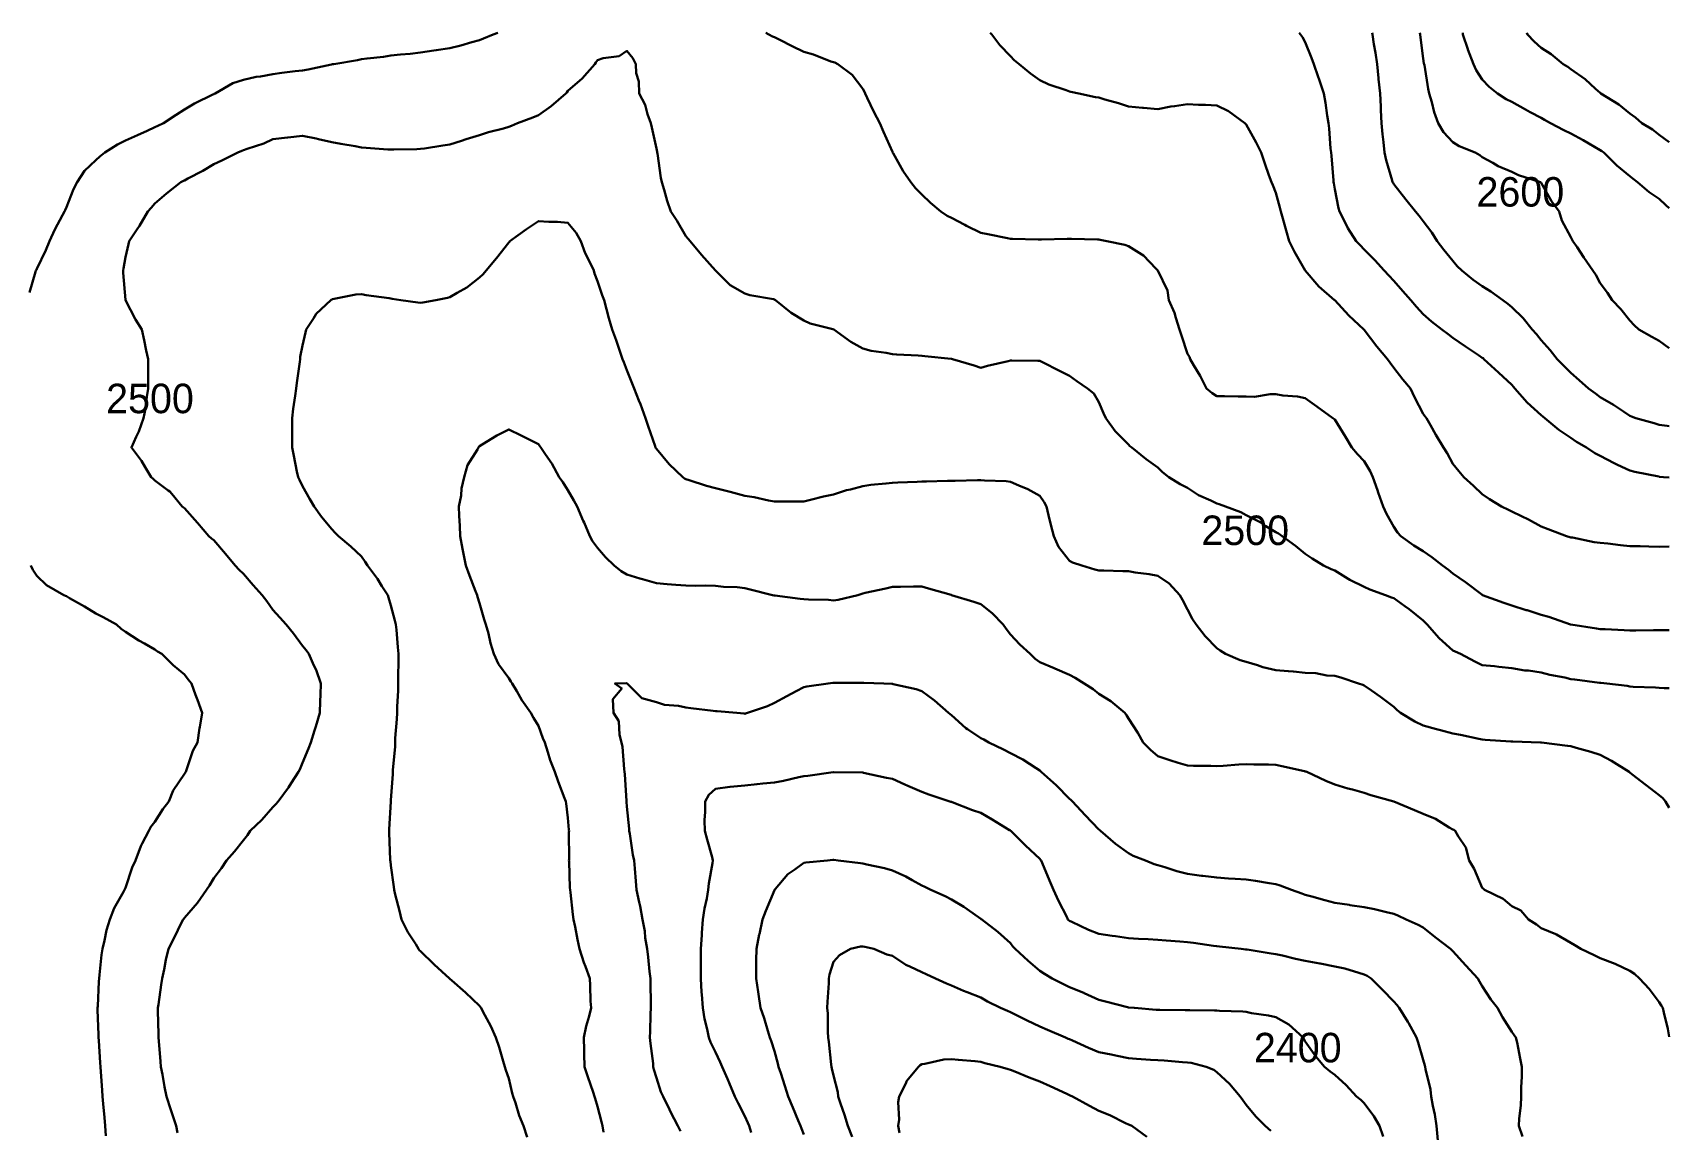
# Model space of a CAD drawing. Header units: inches. Extents: x 29277 to 43569, y 11651 to 22756.
# Drawn here: x 38021 to 43569, y 19039 to 22756 of the extents above; entities that cross this region are included whole.
import ezdxf

# ---------------------------------------------------------------- set-up
doc = ezdxf.new("R2010")
doc.units = ezdxf.units.IN
doc.header["$MEASUREMENT"] = 0
doc.layers.add('test_100m', color=124, linetype='Continuous', lineweight=30, true_color=0x00b06f)
doc.layers.add('test_20m', color=244, linetype='Continuous', lineweight=30, true_color=0xa80019)

msp = doc.modelspace()

# ---------------------------------------------------------------- linework, layer by layer
at = {"layer": 'test_100m'}
for points, elevation in [([(42723.9, 22756), (42724, 22749.9), (42725.1, 22739.7), (42735.2, 22668.3), (42737.5, 22652.1), (42738, 22649.9), (42738.7, 22646.4), (42751.3, 22565.9), (42755.3, 22549.9), (42764.1, 22521), (42771.6, 22486.2), (42785.9, 22449.9), (42804, 22418.7), (42835.2, 22384.6), (42856.9, 22371.5), (42911.4, 22349.9), (42926.3, 22340.9), (42935.2, 22334.1), (42970.5, 22314.6), (42988.7, 22303.3), (43035.2, 22284.6), (43058.3, 22273), (43132.6, 22249.9), (43133.8, 22248.4), (43135.2, 22247.6), (43169.9, 22184.6), (43196, 22149.9), (43204.5, 22119.2), (43235.2, 22063.5), (43239.3, 22054), (43242.5, 22049.9), (43256.7, 22028.5), (43279.3, 21993.9), (43309.5, 21949.9), (43320.4, 21935), (43335.2, 21907.5), (43359.1, 21873.7), (43374.9, 21849.9), (43404.6, 21819.2), (43435.2, 21780.5), (43450.2, 21764.8), (43466.2, 21749.9), (43510, 21724.6), (43535.2, 21711), (43569, 21686.9)], 2600), ([(38512.3, 19027), (38507.7, 19049.9), (38494, 19091.2), (38489.6, 19104.3), (38474.5, 19149.9), (38467.9, 19182.5), (38460.6, 19224.6), (38455.7, 19249.9), (38453.9, 19268.5), (38448.2, 19336.9), (38447, 19349.9), (38446.9, 19361.5), (38445.4, 19439.7), (38445.3, 19449.9), (38446.9, 19461.5), (38456.6, 19528.5), (38459.4, 19549.9), (38466.1, 19580.7), (38472.4, 19612.7), (38480.8, 19649.9), (38499.4, 19685.8), (38527, 19741.6), (38531.1, 19749.9), (38532.9, 19752.2), (38535.3, 19755.7), (38579.3, 19805.9), (38609.6, 19849.9), (38619.7, 19865.4), (38635.3, 19890.4), (38661.2, 19923.9), (38678, 19949.9), (38704.8, 19980.4), (38735.3, 20019.2), (38749.1, 20036), (38757.8, 20049.9), (38797.4, 20087.7), (38835.3, 20130.2), (38844.8, 20140.4), (38853, 20149.9), (38888.1, 20197.1), (38897.3, 20211.9), (38921.8, 20249.9), (38926.2, 20258.9), (38935.3, 20281), (38955.6, 20329.6), (38963.5, 20349.9), (38976.3, 20390.9), (38980.6, 20404.6), (38994.6, 20449.9), (38995.3, 20489.9), (38996.6, 20511.2), (38997.2, 20549.9), (38981.7, 20596.3), (38974.4, 20610.7), (38957.5, 20649.9), (38948, 20662.6), (38935.3, 20677.8), (38904.9, 20719.6), (38880.6, 20749.9), (38859.1, 20773.8), (38835.3, 20800), (38814.2, 20828.9), (38798.6, 20849.9), (38768.6, 20883.2), (38735.3, 20922), (38721.1, 20935.7), (38707.3, 20949.9), (38674.9, 20989.5), (38635.3, 21035.6), (38627.4, 21042), (38618.4, 21049.9), (38579.7, 21094.3), (38535.3, 21144.7), (38532.3, 21146.9), (38528.1, 21149.9), (38492.6, 21192.5), (38486.1, 21200.8), (38480.6, 21204.6), (38435.3, 21238.5), (38429.3, 21243.9), (38422.3, 21249.9), (38402, 21283.1), (38389.8, 21304.5), (38355.6, 21349.9), (38372, 21386.6), (38381, 21404.2), (38397, 21449.9), (38403.8, 21481.4), (38407.4, 21522), (38412.3, 21549.9), (38412.5, 21572.6), (38412, 21626.6), (38412.3, 21649.9), (38405.9, 21679.3), (38399, 21713.7), (38390.7, 21749.9), (38369.7, 21784.3), (38335.3, 21849.5), (38335.2, 21849.8), (38335.1, 21850), (38327.4, 21942), (38327.2, 21949.9), (38328.9, 21956.3), (38335.3, 21994.8), (38346.2, 22038.9), (38348.1, 22049.9), (38375, 22089.6), (38383.5, 22101.7), (38411.6, 22149.9), (38422.8, 22162.4), (38435.3, 22176.9), (38474.5, 22210.7), (38523.5, 22249.9), (38531.6, 22253.6), (38535.3, 22255.3), (38547.1, 22261.7), (38597.5, 22287.6), (38635.3, 22310.7), (38662.2, 22322.9), (38716.4, 22349.9), (38729.9, 22355.2), (38735.3, 22357.6), (38747.8, 22362.4), (38804.3, 22380.8), (38835.3, 22395.2), (38884.6, 22400.5), (38886.2, 22400.8), (38935.3, 22406.8), (38982.3, 22397), (38990.1, 22395), (39035.3, 22384.9), (39065.2, 22379.9), (39114.1, 22371), (39135.3, 22367.4), (39151.5, 22366.1), (39224.5, 22360.6), (39235.3, 22359.8), (39245.4, 22360), (39323.3, 22361.8), (39335.3, 22362), (39349.4, 22364), (39411.8, 22373.4), (39435.3, 22376.7), (39474.9, 22389.5), (39490.5, 22394.7), (39535.2, 22408.9), (39566.5, 22418.7), (39616.8, 22431.4), (39635.2, 22436.7), (39644.3, 22440.8), (39664.7, 22449.9), (39716.5, 22468.7), (39735.2, 22476), (39778.2, 22506.9), (39828.2, 22549.9), (39831.4, 22553.8), (39835.2, 22558.6), (39883.8, 22601.3), (39926.5, 22649.9), (39930.3, 22654.8), (39935.2, 22662.8), (39954.8, 22669.5), (40008.8, 22676.3), (40035.2, 22694.1), (40055.3, 22669.9), (40065.1, 22649.9), (40066.6, 22618.5), (40075.6, 22590.2), (40076.7, 22549.9), (40097.2, 22511.8), (40105.2, 22480), (40116.2, 22449.9), (40119.9, 22434.6), (40135.2, 22363.5), (40137.6, 22352.2), (40138.3, 22349.9), (40139.1, 22346.1), (40150, 22264.6), (40153.7, 22249.9), (40161.9, 22223.2), (40171.4, 22186), (40184.4, 22149.9), (40204.6, 22119.2), (40235.2, 22066.7), (40243.1, 22057.7), (40249.9, 22049.9), (40288.1, 22002.7), (40335.3, 21949.9), (40385.9, 21900.6), (40435.2, 21872.4), (40451.5, 21866.2), (40532.7, 21852.4), (40535.2, 21851.7), (40536.4, 21851), (40538.5, 21849.9), (40591.7, 21806.4), (40635.2, 21780.4), (40656.1, 21770.7), (40733.9, 21751.2), (40735.2, 21750.8), (40737, 21749.9), (40794.1, 21708.7), (40835.2, 21685), (40862.8, 21677.4), (40914.2, 21671), (40935.2, 21666.4), (40950.2, 21664.8), (41023, 21662.1), (41035.2, 21661), (41044.9, 21659.6), (41134.3, 21650.8), (41135.2, 21650.7), (41135.9, 21650.6), (41139.1, 21649.9), (41212.8, 21627.5), (41235.2, 21620.1), (41258, 21627.1), (41328.3, 21643), (41335.2, 21644.9), (41340.3, 21644.9), (41428.6, 21643.2), (41435.2, 21643.2), (41448.7, 21636.4), (41497.7, 21612.3), (41535.2, 21592.6), (41560.7, 21575.3), (41597.2, 21549.9), (41618.2, 21532.9), (41635.2, 21504.1), (41651.2, 21465.8), (41658.9, 21449.9), (41691, 21405.7), (41735.2, 21360), (41740.1, 21354.8), (41747.4, 21349.9), (41796, 21310.6), (41835.2, 21281.7), (41851.5, 21266.1), (41872.8, 21249.9), (41911, 21225.6), (41935.2, 21212.9), (41973.2, 21187.9), (42014.6, 21170.5), (42035.2, 21160.4), (42043.1, 21157.8), (42065, 21149.9), (42116, 21130.7), (42135.2, 21120.7), (42181.8, 21096.5), (42201.5, 21083.6), (42235.2, 21062.7), (42243.8, 21058.4), (42256.4, 21049.9), (42301.4, 21016.1), (42335.2, 20990), (42358.6, 20973.3), (42397.1, 20949.9), (42422.6, 20937.2), (42435.2, 20932.7), (42480.6, 20904.5), (42486.1, 20900.8), (42535.2, 20878), (42554.4, 20869.1), (42607.2, 20849.9), (42627.2, 20841.9), (42635.2, 20838.9), (42672.8, 20812.3), (42687.6, 20802.2), (42735.2, 20763), (42741.7, 20756.4), (42748.1, 20749.9), (42789.1, 20703.8), (42835.2, 20662.3), (42843.2, 20657.8), (42860.8, 20649.9), (42909.5, 20624.1), (42935.2, 20612.3), (42976.8, 20608.3), (42991.4, 20606.1), (43035.2, 20602.3), (43079.8, 20594.4), (43091.8, 20593.4), (43135.2, 20586.7), (43164.2, 20578.8), (43215.4, 20569.7), (43235.2, 20565.1), (43248.4, 20563.1), (43332.7, 20552.4), (43335.2, 20552.1), (43337.2, 20551.9), (43356.9, 20549.9), (43426.8, 20541.5), (43435.2, 20539.9), (43446.3, 20538.9), (43521.8, 20536.4), (43535.2, 20535), (43551.4, 20533.8), (43569, 20533.7)], 2500), ([(40635.2, 19021), (40627, 19041.7), (40624.2, 19049.9), (40616.3, 19068.8), (40598.2, 19112.9), (40582.5, 19149.9), (40571.1, 19185.7), (40556.7, 19228.5), (40549.6, 19249.9), (40547, 19261.7), (40535.2, 19303), (40524.3, 19339), (40520.1, 19349.9), (40513.1, 19372.1), (40500.4, 19415.1), (40488.6, 19449.9), (40481.5, 19496.2), (40480.1, 19505), (40473.2, 19549.9), (40473.7, 19588.3), (40473.9, 19611.3), (40474.4, 19649.9), (40484.2, 19698.8), (40484.5, 19700.6), (40494.6, 19749.9), (40506.4, 19778.8), (40535.2, 19849.3), (40535.6, 19849.9), (40538.1, 19852.7), (40581.2, 19903.9), (40604.7, 19919.4), (40635.2, 19941.5), (40642.4, 19942.7), (40715.8, 19949.9), (40733.4, 19951.8), (40735.2, 19951.9), (40737.1, 19951.7), (40751.5, 19949.9), (40826.7, 19941.3), (40835.2, 19940), (40848.6, 19936.5), (40908.8, 19923.5), (40935.2, 19915.6), (40980.8, 19895.5), (41001.9, 19883.3), (41035.2, 19865.4), (41045.5, 19860.1), (41065.5, 19849.9), (41114.3, 19829), (41135.2, 19818.2), (41177.8, 19792.4), (41227.2, 19757.9), (41235.2, 19752.5), (41236.6, 19751.2), (41238, 19749.9), (41292.9, 19707.6), (41335.2, 19669.6), (41344, 19658.6), (41351.2, 19649.9), (41395.1, 19609.7), (41435.2, 19576.1), (41450.9, 19565.5), (41477.2, 19549.9), (41515.8, 19530.5), (41535.2, 19521), (41584.4, 19500.7), (41585.6, 19500.2), (41635.2, 19477.7), (41657.7, 19472.3), (41732.4, 19452.7), (41735.2, 19452), (41737.1, 19451.8), (41755.9, 19449.9), (41829.2, 19443.8), (41835.2, 19443.4), (41841.9, 19443.3), (41927.7, 19442.4), (41935.2, 19442.2), (41943.2, 19442), (42026.9, 19441.6), (42035.2, 19441.3), (42044.7, 19440.4), (42123, 19437.7), (42135.2, 19436.4), (42152.5, 19432.7), (42210.2, 19424.9), (42235.2, 19418.2), (42279.3, 19394), (42327.9, 19349.9), (42330.7, 19345.4), (42335.2, 19336.3), (42371.3, 19285.9), (42400, 19249.9), (42419.9, 19234.5), (42435.2, 19223.4), (42473.1, 19187.7), (42508.9, 19149.9), (42523.4, 19138.1), (42535.2, 19127.7), (42568, 19082.7), (42587.2, 19049.9), (42599.2, 19013.8)], 2400)]:
    msp.add_lwpolyline(points, dxfattribs=dict(at, elevation=elevation))
at = {"layer": 'test_20m'}
for points, elevation in [([(38009.5, 21875.7), (38030.4, 21945), (38032, 21949.9), (38033.3, 21951.8), (38035.3, 21955.4), (38065.9, 22019.2), (38077.7, 22049.9), (38096.4, 22088.8), (38122.4, 22137), (38129.1, 22149.9), (38130.7, 22154.5), (38135.3, 22165.1), (38159.6, 22225.6), (38171.5, 22249.9), (38197, 22288.2), (38235.3, 22324), (38248.7, 22336.4), (38265.9, 22349.9), (38307.9, 22377.2), (38335.3, 22390.4), (38376, 22409.1), (38409.2, 22423.8), (38435.3, 22435.5), (38445.1, 22440.1), (38464, 22449.9), (38507.4, 22477.7), (38535.3, 22495.8), (38569.6, 22515.6), (38631.5, 22546.1), (38635.3, 22548.1), (38636.5, 22548.6), (38639.3, 22549.9), (38699.8, 22585.3), (38735.3, 22596.2), (38778.4, 22606.7), (38793.2, 22607.8), (38835.3, 22615.6), (38865.5, 22619.6), (38910.5, 22625.2), (38935.3, 22628.4), (38954.4, 22630.8), (39034, 22648.6), (39035.3, 22648.8), (39036.3, 22648.9), (39042, 22649.9), (39121.8, 22663.4), (39135.3, 22666.5), (39154.6, 22669.2), (39210.5, 22674.6), (39235.3, 22678.5), (39267.8, 22682.4), (39300.5, 22684.7), (39335.3, 22689.4), (39381.2, 22695.8), (39388.7, 22696.5), (39435.3, 22703.8), (39472.6, 22712.5), (39509.1, 22723.7), (39535.2, 22730.6), (39549.2, 22735.9), (39581.6, 22749.9), (39597.6, 22756)], 2520), ([(40505.9, 22756), (40516.4, 22749.9), (40528.6, 22743.2), (40535.2, 22740.6), (40553.7, 22731.4), (40595.4, 22710), (40635.2, 22691.2), (40667.4, 22682), (40726.2, 22659), (40735.2, 22655.9), (40740.1, 22654.7), (40750.3, 22649.9), (40799.1, 22613.7), (40835.2, 22565.6), (40840.9, 22555.5), (40842.8, 22549.9), (40850.2, 22534.9), (40872.9, 22487.5), (40892.4, 22449.9), (40905.3, 22419.9), (40935.2, 22352), (40935.9, 22350.5), (40936.1, 22349.9), (40937.5, 22347.7), (40972.2, 22286.8), (40997.3, 22249.9), (41014.2, 22228.9), (41035.2, 22207.6), (41064.7, 22179.3), (41099.9, 22149.9), (41121.1, 22135.8), (41135.2, 22128.7), (41180.8, 22104.3), (41186.5, 22101.2), (41235.2, 22077.2), (41258.5, 22073.1), (41325.5, 22059.6), (41335.2, 22057.8), (41343, 22057.7), (41429.7, 22055.4), (41435.2, 22055.3), (41440.7, 22055.4), (41527.7, 22057.4), (41535.2, 22057.6), (41542.8, 22057.4), (41630.4, 22054.7), (41635.2, 22054.6), (41639.5, 22054.2), (41662.8, 22049.9), (41722.9, 22037.5), (41735.2, 22032.9), (41781, 22004.1), (41786.5, 22001.2), (41828.1, 21957.1), (41834.9, 21949.9), (41835.1, 21949.7), (41835.2, 21949.5), (41867.5, 21882.2), (41872.9, 21849.9), (41892.2, 21806.9), (41896.1, 21789), (41908.8, 21749.9), (41915.1, 21729.7), (41935.2, 21667.1), (41942.4, 21657.1), (41944.6, 21649.9), (41957.3, 21627.8), (41978.3, 21593), (42000.1, 21549.9), (42019.4, 21534), (42035.2, 21524.1), (42060.9, 21524.2), (42107.8, 21522.4), (42135.2, 21522.6), (42163.2, 21522), (42216.4, 21531.1), (42235.2, 21530.4), (42258.6, 21526.5), (42308.4, 21523), (42335.2, 21517.3), (42374.6, 21489.3), (42428.3, 21449.9), (42432.2, 21446.8), (42435.2, 21444.6), (42471.8, 21386.5), (42492.6, 21349.9), (42512.2, 21326.8), (42535.2, 21303.1), (42554.5, 21269.2), (42564.6, 21249.9), (42579.6, 21205.5), (42582.4, 21197), (42599, 21149.9), (42609.9, 21124.5), (42635.2, 21080.6), (42647.3, 21062), (42658.5, 21049.9), (42703.3, 21018), (42735.2, 20998.2), (42764, 20978.6), (42800.1, 20949.9), (42820.3, 20935), (42835.2, 20922.6), (42878.5, 20893.2), (42933.7, 20851.4), (42935.2, 20850.3), (42936.1, 20849.9), (43008.1, 20822.8), (43035.2, 20814.3), (43084.3, 20799), (43087, 20798.1), (43135.2, 20782.9), (43161, 20775.6), (43233.9, 20749.9), (43235.2, 20749.5), (43235.7, 20749.4), (43322, 20736.6), (43335.2, 20734.5), (43351.5, 20733.6), (43416.1, 20730.8), (43435.2, 20729.7), (43455.3, 20729.8), (43515.6, 20730.2), (43535.2, 20730.3), (43554.3, 20730.8), (43569, 20731.2)], 2520), ([(41267.3, 22756), (41272, 22749.9), (41299.6, 22714.2), (41335.2, 22676), (41348.7, 22663.4), (41365.2, 22649.9), (41403.1, 22617.7), (41435.2, 22595.1), (41466.1, 22580.8), (41524.3, 22560.8), (41535.2, 22556.5), (41540.7, 22555.3), (41567.2, 22549.9), (41623.4, 22538), (41635.2, 22536.1), (41655.1, 22530), (41702.1, 22516.7), (41735.2, 22505.8), (41783.6, 22501.6), (41786.5, 22501.1), (41835.2, 22497.4), (41879.3, 22505.8), (41892.1, 22506.8), (41935.2, 22513.6), (41973.1, 22512), (41996.6, 22511.2), (42035.2, 22509.6), (42075.1, 22489.8), (42130.3, 22449.9), (42132.8, 22447.4), (42135.2, 22444.9), (42168.8, 22383.5), (42185.4, 22349.9), (42198.4, 22313.1), (42212, 22273.2), (42220, 22249.9), (42224.7, 22239.4), (42235.2, 22212.7), (42249, 22163.6), (42252, 22149.9), (42258.8, 22126.3), (42270.4, 22085), (42280.7, 22049.9), (42298.2, 22012.9), (42334.7, 21950.5), (42335.1, 21949.7), (42335.2, 21949.5), (42381.1, 21895.8), (42434.3, 21849.9), (42434.8, 21849.4), (42435.2, 21849.1), (42483.1, 21797.7), (42533.7, 21749.9), (42534.4, 21749.1), (42535.2, 21748.3), (42578, 21692.7), (42614.3, 21649.9), (42622.8, 21637.5), (42635.2, 21619.5), (42666.1, 21580.7), (42691.9, 21549.9), (42705.4, 21520.1), (42735.2, 21463.5), (42740.9, 21455.6), (42745.8, 21449.9), (42759.7, 21425.4), (42778, 21392.7), (42803.5, 21349.9), (42815.5, 21330.2), (42835.2, 21294.3), (42855.1, 21269.8), (42872.8, 21249.9), (42905.5, 21220.2), (42935.2, 21191.2), (42959.7, 21174.4), (43000.2, 21149.9), (43024.3, 21139), (43035.2, 21133.4), (43067.7, 21117.4), (43091.5, 21106.1), (43135.2, 21082.6), (43157.9, 21072.6), (43220.2, 21049.9), (43231.7, 21046.4), (43235.2, 21045.3), (43240.7, 21044.4), (43314.9, 21029.5), (43335.2, 21026.6), (43360.8, 21024.3), (43403.7, 21018.3), (43435.2, 21015.9), (43469.8, 21015.3), (43499.3, 21014), (43535.2, 21013.4), (43569, 21014.2)], 2540), ([(42314.1, 22756), (42318.6, 22749.9), (42326.1, 22740.8), (42335.2, 22723.9), (42356, 22670.6), (42364, 22649.9), (42379, 22606.1), (42382.3, 22596.9), (42397.7, 22549.9), (42403.7, 22518.3), (42409.3, 22475.8), (42413.7, 22449.9), (42416.4, 22431), (42421, 22364.1), (42422.7, 22349.9), (42423.9, 22338.5), (42430.5, 22254.6), (42431, 22249.9), (42431.6, 22246.2), (42435.2, 22225.5), (42447.2, 22161.8), (42450.5, 22149.9), (42467.9, 22117.3), (42479.2, 22093.8), (42508, 22049.9), (42521.1, 22035.7), (42535.2, 22020.9), (42570.4, 21985), (42602.8, 21949.9), (42618.8, 21933.5), (42635.2, 21915.2), (42665.7, 21880.4), (42692.8, 21849.9), (42712.4, 21827.1), (42735.2, 21801.8), (42762.6, 21777.3), (42797.5, 21749.9), (42819, 21733.7), (42835.2, 21721.7), (42877.7, 21692.4), (42922.1, 21663), (42935.2, 21654.3), (42937.6, 21652.3), (42940.5, 21649.9), (42989.8, 21604.4), (43035.2, 21562.2), (43040.7, 21555.4), (43045.5, 21549.9), (43087.8, 21502.5), (43135.2, 21459.7), (43140.5, 21455.1), (43147.1, 21449.9), (43194.9, 21409.5), (43235.2, 21382.3), (43254.6, 21369.2), (43288.2, 21349.9), (43316.5, 21331.1), (43335.2, 21322), (43382, 21296.7), (43393.6, 21291.5), (43435.2, 21271.6), (43452.8, 21267.4), (43533.8, 21251.3), (43535.2, 21251), (43536.2, 21250.9), (43548.9, 21249.9), (43569, 21248.1)], 2560), ([(42562.1, 22756), (42562.5, 22749.9), (42567.5, 22717.7), (42573, 22687.6), (42578.3, 22649.9), (42583.3, 22601.8), (42583.7, 22598.3), (42588.5, 22549.9), (42590.9, 22505.5), (42591.6, 22493.5), (42594, 22449.9), (42597, 22411.7), (42600.3, 22384.8), (42603.3, 22349.9), (42608.8, 22323.5), (42629.9, 22255.2), (42631.2, 22249.9), (42632.5, 22247.2), (42635.2, 22242.9), (42676.4, 22191), (42708.7, 22149.9), (42721, 22135.6), (42735.2, 22117.7), (42764.4, 22079.1), (42781.7, 22049.9), (42804.9, 22019.5), (42835.2, 21982.3), (42850.4, 21965), (42865.5, 21949.9), (42904.1, 21918.7), (42935.2, 21896.5), (42963.8, 21878.5), (43004.3, 21849.9), (43021.9, 21836.5), (43035.2, 21825.6), (43073.5, 21788.2), (43104.6, 21749.9), (43119.1, 21733.7), (43135.2, 21713.3), (43165.1, 21679.7), (43189.3, 21649.9), (43211.9, 21626.6), (43235.2, 21603.2), (43264, 21578.7), (43295.7, 21549.9), (43318.4, 21533), (43335.2, 21520.7), (43379.6, 21494.3), (43413.5, 21471.6), (43435.2, 21457.4), (43440.8, 21455.4), (43456, 21449.9), (43517.5, 21432.1), (43535.2, 21427.2), (43562.1, 21423), (43569, 21421.8)], 2580), ([(42723.9, 22756), (42724, 22749.9), (42725.1, 22739.7), (42735.2, 22668.3), (42737.5, 22652.1), (42738, 22649.9), (42738.7, 22646.4), (42751.3, 22565.9), (42755.3, 22549.9), (42764.1, 22521), (42771.6, 22486.2), (42785.9, 22449.9), (42804, 22418.7), (42835.2, 22384.6), (42856.9, 22371.5), (42911.4, 22349.9), (42926.3, 22340.9), (42935.2, 22334.1), (42970.5, 22314.6), (42988.7, 22303.3), (43035.2, 22284.6), (43058.3, 22273), (43132.6, 22249.9), (43133.8, 22248.4), (43135.2, 22247.6), (43169.9, 22184.6), (43196, 22149.9), (43204.5, 22119.2), (43235.2, 22063.5), (43239.3, 22054), (43242.5, 22049.9), (43256.7, 22028.5), (43279.3, 21993.9), (43309.5, 21949.9), (43320.4, 21935), (43335.2, 21907.5), (43359.1, 21873.7), (43374.9, 21849.9), (43404.6, 21819.2), (43435.2, 21780.5), (43450.2, 21764.8), (43466.2, 21749.9), (43510, 21724.6), (43535.2, 21711), (43569, 21686.9)], 2600), ([(42868.7, 22756), (42868.9, 22749.9), (42885.7, 22700.4), (42886.4, 22698.7), (42905.3, 22649.9), (42914.8, 22629.4), (42935.2, 22597.8), (42958.1, 22572.7), (42986.9, 22549.9), (43016.3, 22531), (43035.2, 22521.5), (43081.4, 22496), (43097.9, 22487.2), (43135.2, 22467.1), (43146.2, 22460.9), (43165.8, 22449.9), (43211.4, 22426.1), (43235.2, 22414.7), (43276.7, 22391.3), (43315.7, 22369.4), (43335.2, 22358.4), (43340.2, 22354.9), (43346.8, 22349.9), (43391.6, 22306.2), (43435.2, 22269.6), (43446.2, 22260.9), (43461, 22249.9), (43501.2, 22215.9), (43535.2, 22192.8), (43557.2, 22171.8), (43569, 22161.2)], 2620), ([(43086.2, 22756), (43088, 22749.9), (43111.3, 22725.9), (43135.2, 22704.4), (43168.4, 22683.1), (43209.1, 22649.9), (43225.3, 22639.9), (43235.2, 22633), (43283.4, 22598.1), (43319.2, 22565.9), (43335.2, 22551.7), (43336.3, 22550.9), (43337.4, 22549.9), (43398.5, 22513.2), (43435.2, 22482.4), (43454.4, 22469.1), (43476.4, 22449.9), (43512.7, 22427.4), (43535.2, 22410.3), (43569, 22385)], 2640), ([(38512.3, 19027), (38507.7, 19049.9), (38494, 19091.2), (38489.6, 19104.3), (38474.5, 19149.9), (38467.9, 19182.5), (38460.6, 19224.6), (38455.7, 19249.9), (38453.9, 19268.5), (38448.2, 19336.9), (38447, 19349.9), (38446.9, 19361.5), (38445.4, 19439.7), (38445.3, 19449.9), (38446.9, 19461.5), (38456.6, 19528.5), (38459.4, 19549.9), (38466.1, 19580.7), (38472.4, 19612.7), (38480.8, 19649.9), (38499.4, 19685.8), (38527, 19741.6), (38531.1, 19749.9), (38532.9, 19752.2), (38535.3, 19755.7), (38579.3, 19805.9), (38609.6, 19849.9), (38619.7, 19865.4), (38635.3, 19890.4), (38661.2, 19923.9), (38678, 19949.9), (38704.8, 19980.4), (38735.3, 20019.2), (38749.1, 20036), (38757.8, 20049.9), (38797.4, 20087.7), (38835.3, 20130.2), (38844.8, 20140.4), (38853, 20149.9), (38888.1, 20197.1), (38897.3, 20211.9), (38921.8, 20249.9), (38926.2, 20258.9), (38935.3, 20281), (38955.6, 20329.6), (38963.5, 20349.9), (38976.3, 20390.9), (38980.6, 20404.6), (38994.6, 20449.9), (38995.3, 20489.9), (38996.6, 20511.2), (38997.2, 20549.9), (38981.7, 20596.3), (38974.4, 20610.7), (38957.5, 20649.9), (38948, 20662.6), (38935.3, 20677.8), (38904.9, 20719.6), (38880.6, 20749.9), (38859.1, 20773.8), (38835.3, 20800), (38814.2, 20828.9), (38798.6, 20849.9), (38768.6, 20883.2), (38735.3, 20922), (38721.1, 20935.7), (38707.3, 20949.9), (38674.9, 20989.5), (38635.3, 21035.6), (38627.4, 21042), (38618.4, 21049.9), (38579.7, 21094.3), (38535.3, 21144.7), (38532.3, 21146.9), (38528.1, 21149.9), (38492.6, 21192.5), (38486.1, 21200.8), (38480.6, 21204.6), (38435.3, 21238.5), (38429.3, 21243.9), (38422.3, 21249.9), (38402, 21283.1), (38389.8, 21304.5), (38355.6, 21349.9), (38372, 21386.6), (38381, 21404.2), (38397, 21449.9), (38403.8, 21481.4), (38407.4, 21522), (38412.3, 21549.9), (38412.5, 21572.6), (38412, 21626.6), (38412.3, 21649.9), (38405.9, 21679.3), (38399, 21713.7), (38390.7, 21749.9), (38369.7, 21784.3), (38335.3, 21849.5), (38335.2, 21849.8), (38335.1, 21850), (38327.4, 21942), (38327.2, 21949.9), (38328.9, 21956.3), (38335.3, 21994.8), (38346.2, 22038.9), (38348.1, 22049.9), (38375, 22089.6), (38383.5, 22101.7), (38411.6, 22149.9), (38422.8, 22162.4), (38435.3, 22176.9), (38474.5, 22210.7), (38523.5, 22249.9), (38531.6, 22253.6), (38535.3, 22255.3), (38547.1, 22261.7), (38597.5, 22287.6), (38635.3, 22310.7), (38662.2, 22322.9), (38716.4, 22349.9), (38729.9, 22355.2), (38735.3, 22357.6), (38747.8, 22362.4), (38804.3, 22380.8), (38835.3, 22395.2), (38884.6, 22400.5), (38886.2, 22400.8), (38935.3, 22406.8), (38982.3, 22397), (38990.1, 22395), (39035.3, 22384.9), (39065.2, 22379.9), (39114.1, 22371), (39135.3, 22367.4), (39151.5, 22366.1), (39224.5, 22360.6), (39235.3, 22359.8), (39245.4, 22360), (39323.3, 22361.8), (39335.3, 22362), (39349.4, 22364), (39411.8, 22373.4), (39435.3, 22376.7), (39474.9, 22389.5), (39490.5, 22394.7), (39535.2, 22408.9), (39566.5, 22418.7), (39616.8, 22431.4), (39635.2, 22436.7), (39644.3, 22440.8), (39664.7, 22449.9), (39716.5, 22468.7), (39735.2, 22476), (39778.2, 22506.9), (39828.2, 22549.9), (39831.4, 22553.8), (39835.2, 22558.6), (39883.8, 22601.3), (39926.5, 22649.9), (39930.3, 22654.8), (39935.2, 22662.8), (39954.8, 22669.5), (40008.8, 22676.3), (40035.2, 22694.1), (40055.3, 22669.9), (40065.1, 22649.9), (40066.6, 22618.5), (40075.6, 22590.2), (40076.7, 22549.9), (40097.2, 22511.8), (40105.2, 22480), (40116.2, 22449.9), (40119.9, 22434.6), (40135.2, 22363.5), (40137.6, 22352.2), (40138.3, 22349.9), (40139.1, 22346.1), (40150, 22264.6), (40153.7, 22249.9), (40161.9, 22223.2), (40171.4, 22186), (40184.4, 22149.9), (40204.6, 22119.2), (40235.2, 22066.7), (40243.1, 22057.7), (40249.9, 22049.9), (40288.1, 22002.7), (40335.3, 21949.9), (40385.9, 21900.6), (40435.2, 21872.4), (40451.5, 21866.2), (40532.7, 21852.4), (40535.2, 21851.7), (40536.4, 21851), (40538.5, 21849.9), (40591.7, 21806.4), (40635.2, 21780.4), (40656.1, 21770.7), (40733.9, 21751.2), (40735.2, 21750.8), (40737, 21749.9), (40794.1, 21708.7), (40835.2, 21685), (40862.8, 21677.4), (40914.2, 21671), (40935.2, 21666.4), (40950.2, 21664.8), (41023, 21662.1), (41035.2, 21661), (41044.9, 21659.6), (41134.3, 21650.8), (41135.2, 21650.7), (41135.9, 21650.6), (41139.1, 21649.9), (41212.8, 21627.5), (41235.2, 21620.1), (41258, 21627.1), (41328.3, 21643), (41335.2, 21644.9), (41340.3, 21644.9), (41428.6, 21643.2), (41435.2, 21643.2), (41448.7, 21636.4), (41497.7, 21612.3), (41535.2, 21592.6), (41560.7, 21575.3), (41597.2, 21549.9), (41618.2, 21532.9), (41635.2, 21504.1), (41651.2, 21465.8), (41658.9, 21449.9), (41691, 21405.7), (41735.2, 21360), (41740.1, 21354.8), (41747.4, 21349.9), (41796, 21310.6), (41835.2, 21281.7), (41851.5, 21266.1), (41872.8, 21249.9), (41911, 21225.6), (41935.2, 21212.9), (41973.2, 21187.9), (42014.6, 21170.5), (42035.2, 21160.4), (42043.1, 21157.8), (42065, 21149.9), (42116, 21130.7), (42135.2, 21120.7), (42181.8, 21096.5), (42201.5, 21083.6), (42235.2, 21062.7), (42243.8, 21058.4), (42256.4, 21049.9), (42301.4, 21016.1), (42335.2, 20990), (42358.6, 20973.3), (42397.1, 20949.9), (42422.6, 20937.2), (42435.2, 20932.7), (42480.6, 20904.5), (42486.1, 20900.8), (42535.2, 20878), (42554.4, 20869.1), (42607.2, 20849.9), (42627.2, 20841.9), (42635.2, 20838.9), (42672.8, 20812.3), (42687.6, 20802.2), (42735.2, 20763), (42741.7, 20756.4), (42748.1, 20749.9), (42789.1, 20703.8), (42835.2, 20662.3), (42843.2, 20657.8), (42860.8, 20649.9), (42909.5, 20624.1), (42935.2, 20612.3), (42976.8, 20608.3), (42991.4, 20606.1), (43035.2, 20602.3), (43079.8, 20594.4), (43091.8, 20593.4), (43135.2, 20586.7), (43164.2, 20578.8), (43215.4, 20569.7), (43235.2, 20565.1), (43248.4, 20563.1), (43332.7, 20552.4), (43335.2, 20552.1), (43337.2, 20551.9), (43356.9, 20549.9), (43426.8, 20541.5), (43435.2, 20539.9), (43446.3, 20538.9), (43521.8, 20536.4), (43535.2, 20535), (43551.4, 20533.8), (43569, 20533.7)], 2500), ([(39696.9, 19011.6), (39685.1, 19049.9), (39670.5, 19085.1), (39657.2, 19128), (39649.3, 19149.9), (39646.4, 19161.1), (39635.2, 19210.6), (39624.8, 19239.5), (39621.4, 19249.9), (39615.3, 19269.9), (39602.2, 19316.8), (39591.3, 19349.9), (39574.1, 19388.7), (39547, 19438.2), (39540.9, 19449.9), (39538.6, 19453.2), (39535.2, 19457.4), (39488.2, 19502.8), (39441.7, 19543.4), (39435.3, 19549.1), (39434.8, 19549.5), (39434.4, 19549.9), (39382.2, 19596.8), (39335.3, 19642.3), (39331.6, 19646.3), (39329, 19649.9), (39319.2, 19665.9), (39292.6, 19707.3), (39270.8, 19749.9), (39264.1, 19778.7), (39250.1, 19835), (39246.5, 19849.9), (39245.5, 19860.1), (39235.3, 19933.3), (39233.4, 19948.1), (39233.2, 19949.9), (39233.1, 19952), (39229.1, 20043.7), (39228.8, 20049.9), (39229.8, 20055.4), (39234.9, 20149.5), (39234.9, 20149.9), (39235, 20150.2), (39235.3, 20154.3), (39242.3, 20242.8), (39241.8, 20249.9), (39241.9, 20256.6), (39249.2, 20336), (39249.4, 20349.9), (39249.9, 20364.6), (39255.7, 20429.5), (39256.4, 20449.9), (39256.8, 20471.4), (39259.7, 20525.4), (39260.2, 20549.9), (39260.2, 20574.9), (39260.5, 20624.6), (39260.6, 20649.9), (39258.9, 20673.6), (39253.7, 20731.4), (39252.4, 20749.9), (39249.1, 20763.7), (39235.3, 20814.2), (39227.2, 20841.9), (39224.4, 20849.9), (39204.7, 20880.4), (39189.8, 20904.5), (39155.5, 20949.9), (39148.2, 20962.8), (39135.3, 20979.9), (39099.2, 21013.8), (39057.6, 21049.9), (39046.6, 21061.2), (39035.3, 21072.6), (39000.2, 21114.8), (38974.9, 21149.9), (38960, 21174.6), (38935.3, 21219.2), (38925.4, 21240.1), (38920.5, 21249.9), (38916.6, 21268.5), (38906.6, 21321.2), (38900.3, 21349.9), (38900, 21385.2), (38900.3, 21414.9), (38900, 21449.9), (38903.6, 21481.5), (38910.9, 21525.5), (38914, 21549.9), (38916.1, 21569.1), (38926.1, 21640.7), (38927.1, 21649.9), (38928.1, 21657), (38935.3, 21695.3), (38945.3, 21739.8), (38947.8, 21749.9), (38972.5, 21787.1), (38981.9, 21803.2), (39031.4, 21849.9), (39033.6, 21851.5), (39035.3, 21852.2), (39037.6, 21852.3), (39116.1, 21869), (39135.3, 21869.3), (39151.4, 21866), (39228.9, 21856.2), (39235.3, 21855), (39239.5, 21854.1), (39268.5, 21849.9), (39326.6, 21841.2), (39335.3, 21840.6), (39343.5, 21841.6), (39387.9, 21849.9), (39427.6, 21857.5), (39435.3, 21860), (39460, 21874.7), (39493, 21892.1), (39535.2, 21925.9), (39547.8, 21937.3), (39557.7, 21949.9), (39593.1, 21992), (39635.2, 22045.2), (39637.5, 22047.7), (39638.7, 22049.9), (39694.5, 22090.6), (39735.2, 22117.4), (39770.3, 22114.8), (39800.5, 22115.1), (39835.2, 22112.1), (39863.4, 22078), (39878.8, 22049.9), (39894.1, 22008.8), (39913.2, 21971.9), (39923.3, 21949.9), (39925.2, 21939.9), (39935.2, 21913.5), (39951.2, 21865.8), (39958, 21849.9), (39966.5, 21818.6), (39974.3, 21788.9), (39985.3, 21749.9), (39999.4, 21714.1), (40012.3, 21672.8), (40020.3, 21649.9), (40024.5, 21639.1), (40035.2, 21612.1), (40052.6, 21567.2), (40059.6, 21549.9), (40076.1, 21509.1), (40081.6, 21496.3), (40098.3, 21449.9), (40107.4, 21422), (40131, 21354.2), (40132.4, 21349.9), (40133.4, 21348.1), (40135.2, 21345.5), (40178.3, 21292.9), (40225.2, 21249.9), (40230.4, 21245), (40235.2, 21242.2), (40246, 21239.2), (40305.3, 21220), (40335.2, 21212.3), (40385.1, 21200), (40385.4, 21200), (40435.2, 21185.7), (40466.5, 21181.1), (40515, 21170.1), (40535.2, 21166.7), (40552.3, 21166.9), (40618.1, 21167.1), (40635.2, 21167.3), (40657.6, 21172.2), (40701.5, 21183.6), (40735.2, 21190.2), (40779.9, 21205.2), (40793.2, 21207.9), (40835.2, 21219.3), (40862.2, 21222.9), (40913.2, 21227.8), (40935.2, 21230.6), (40953.8, 21231.3), (41019.1, 21233.8), (41035.2, 21234.4), (41050.6, 21234.6), (41121.8, 21236.4), (41135.2, 21236.5), (41148.5, 21236.6), (41224.2, 21238.9), (41235.2, 21238.9), (41247.1, 21238.1), (41320.7, 21235.3), (41335.2, 21234.1), (41364.2, 21220.9), (41394.2, 21208.9), (41435.2, 21185.8), (41450.4, 21165), (41457.2, 21149.9), (41464.6, 21120.6), (41472.6, 21087.3), (41482.1, 21049.9), (41498.6, 21013.2), (41535.2, 20965.6), (41545.6, 20960.3), (41577.2, 20949.9), (41621.3, 20936), (41635.2, 20933.1), (41652.5, 20932.6), (41716.3, 20931), (41735.2, 20930.4), (41758.6, 20926.5), (41806.3, 20920.9), (41835.2, 20915.4), (41874, 20888.7), (41910.2, 20849.9), (41918.3, 20833), (41935.2, 20801.1), (41952.9, 20767.6), (41964.7, 20749.9), (41995.7, 20710.3), (42035.2, 20669.8), (42046.9, 20661.5), (42064.2, 20649.9), (42114.2, 20628.8), (42135.2, 20623), (42172.9, 20612.2), (42191.1, 20605.7), (42235.2, 20595.5), (42277.2, 20591.9), (42295.1, 20590), (42335.2, 20586.5), (42370.3, 20584.9), (42408, 20577.1), (42435.2, 20575.5), (42456.1, 20570.7), (42515, 20549.9), (42530.1, 20544.8), (42535.2, 20542.7), (42559.2, 20525.9), (42589.9, 20504.6), (42635.2, 20470.8), (42645.9, 20460.5), (42658, 20449.9), (42706.4, 20421.1), (42735.2, 20408), (42780.2, 20394.9), (42793.3, 20391.8), (42835.2, 20380.5), (42860.8, 20375.5), (42923, 20362.2), (42935.2, 20359.7), (42944.6, 20359.3), (43031.8, 20353.3), (43035.2, 20353.2), (43038.4, 20353.1), (43132.9, 20349.9), (43135.2, 20349.8), (43135.3, 20349.8), (43224.1, 20338.8), (43235.2, 20336.9), (43253.5, 20331.7), (43303.5, 20318.2), (43335.2, 20308.5), (43373.4, 20288), (43433.3, 20249.9), (43434.4, 20249), (43435.2, 20248.4), (43442.1, 20243), (43490.2, 20204.9), (43535.2, 20171.2), (43546.8, 20161.5), (43555.8, 20149.9), (43569, 20128.7)], 2480), ([(39955.8, 19029.3), (39952.5, 19049.9), (39949.2, 19063.8), (39935.2, 19116), (39927.9, 19142.6), (39925.6, 19149.9), (39920.8, 19164.4), (39902.3, 19216.9), (39891.7, 19249.9), (39890.7, 19294.4), (39890.6, 19305.3), (39889.7, 19349.9), (39897.3, 19387.8), (39907.1, 19421.7), (39913.6, 19449.9), (39912.4, 19472.8), (39911, 19525.6), (39909.6, 19549.9), (39895, 19590.2), (39889.4, 19604), (39874.8, 19649.9), (39867.4, 19682), (39860, 19725.1), (39854.8, 19749.9), (39852.1, 19766.8), (39843.8, 19841.4), (39842.5, 19849.9), (39842.2, 19856.8), (39839.1, 19946), (39838.9, 19949.9), (39839, 19953.7), (39838.9, 20046.2), (39839, 20049.9), (39838.8, 20053.4), (39835.2, 20094.8), (39829, 20143.6), (39827.9, 20149.9), (39823.6, 20161.6), (39802.5, 20217.1), (39790.7, 20249.9), (39775.6, 20290.2), (39767.7, 20317.4), (39757, 20349.9), (39750.3, 20364.9), (39735.2, 20406.3), (39718.8, 20433.5), (39709.9, 20449.9), (39678.7, 20493.3), (39661.7, 20523.4), (39645.8, 20549.9), (39642, 20556.6), (39635.2, 20567.9), (39600.2, 20614.9), (39584.6, 20649.9), (39572.4, 20687), (39565.6, 20719.6), (39557.2, 20749.9), (39551.7, 20766.4), (39535.2, 20822.6), (39529, 20843.6), (39527.3, 20849.9), (39522.3, 20862.8), (39501.7, 20916.4), (39489, 20949.9), (39480.7, 20995.3), (39478.5, 21006.7), (39470.4, 21049.9), (39469.4, 21084), (39467.1, 21118.1), (39466, 21149.9), (39472.9, 21187.5), (39474.3, 21210.9), (39483.9, 21249.9), (39495.4, 21289.7), (39528.3, 21343), (39531.7, 21349.9), (39533, 21352.1), (39535.2, 21353.9), (39545, 21359.7), (39594.8, 21390.4), (39635.2, 21411.5), (39676.5, 21391.1), (39712.9, 21372.2), (39735.2, 21360.8), (39739.9, 21354.5), (39743, 21349.9), (39759.2, 21325.9), (39780.8, 21295.5), (39805.7, 21249.9), (39817.8, 21232.4), (39835.2, 21205.4), (39855.8, 21170.4), (39866.9, 21149.9), (39887.2, 21101.8), (39890, 21095.2), (39909.1, 21049.9), (39918.2, 21032.8), (39935.2, 21009.5), (39963.2, 20977.8), (39992.1, 20949.9), (40016.1, 20930.7), (40035.2, 20918.9), (40079, 20906.1), (40088.7, 20903.3), (40135.2, 20889.6), (40172.1, 20886.8), (40200.6, 20884.6), (40235.2, 20881.9), (40266.4, 20881.1), (40303.2, 20881.9), (40335.2, 20881.1), (40362.9, 20877.5), (40409.1, 20876.1), (40435.2, 20873.2), (40453.5, 20868.1), (40528.6, 20849.9), (40534, 20848.6), (40535.2, 20848.5), (40536.9, 20848.3), (40622.6, 20837.3), (40635.2, 20835.9), (40650.5, 20834.6), (40718.8, 20833.4), (40735.2, 20831.8), (40751.5, 20833.6), (40817.7, 20849.9), (40831.4, 20853.8), (40835.2, 20855.4), (40842.5, 20857.1), (40912.8, 20872.3), (40935.2, 20877.7), (40963.1, 20877.7), (41006.9, 20878.2), (41035.2, 20878.2), (41057.2, 20871.8), (41134.6, 20850.5), (41135.2, 20850.3), (41136.2, 20849.9), (41211.9, 20826.6), (41235.2, 20818.9), (41273.4, 20788), (41310.9, 20749.9), (41320.5, 20735.1), (41335.2, 20716.2), (41367.3, 20681.9), (41402.6, 20649.9), (41418.9, 20633.6), (41435.2, 20622.3), (41483.4, 20601.8), (41486, 20600.6), (41535.2, 20579.8), (41554.8, 20569.4), (41585.5, 20549.9), (41615.9, 20530.5), (41635.2, 20515), (41675.7, 20490.3), (41723.2, 20449.9), (41728.4, 20443), (41735.2, 20431.7), (41767.6, 20382.3), (41786, 20349.9), (41810.7, 20325.3), (41835.2, 20303.1), (41875.4, 20290.1), (41903.8, 20281.3), (41935.2, 20271.4), (41956, 20270.7), (42014.5, 20270.7), (42035.2, 20270), (42056.4, 20271), (42110.2, 20274.9), (42135.2, 20276), (42160.7, 20275.4), (42210.2, 20274.9), (42235.2, 20274.3), (42255, 20269.7), (42332.4, 20252.7), (42335.2, 20252.1), (42336.7, 20251.3), (42339.9, 20249.9), (42404.8, 20219.4), (42435.2, 20207.2), (42479.8, 20194.4), (42494.7, 20190.4), (42535.2, 20179.2), (42557.1, 20171.8), (42635.1, 20150), (42635.5, 20149.9), (42705.5, 20120.2), (42735.2, 20108.6), (42776.7, 20091.4), (42823, 20062.1), (42835.2, 20055.2), (42838.9, 20053.6), (42843.7, 20049.9), (42852.9, 20032.2), (42879.2, 19993.8), (42890.2, 19949.9), (42907.2, 19921.9), (42935.2, 19857.5), (42939.7, 19854.3), (42942.1, 19849.9), (43005.7, 19820.3), (43035.2, 19794.8), (43066, 19780.6), (43092, 19749.9), (43118.8, 19733.4), (43135.2, 19720.8), (43185, 19699.6), (43186.3, 19698.8), (43235.2, 19671.2), (43248.6, 19663.2), (43268.7, 19649.9), (43313.9, 19628.5), (43335.2, 19619.1), (43385.1, 19600), (43385.3, 19600), (43435.2, 19575.7), (43450.8, 19565.5), (43467.6, 19549.9), (43500.6, 19515.3), (43535.2, 19469.2), (43542.9, 19457.5), (43547.2, 19449.9), (43550.3, 19434.8), (43564.1, 19378.8), (43569, 19351.9)], 2460), ([(38269.2, 19016), (38267.1, 19049.9), (38264.3, 19079), (38260.1, 19125.1), (38257.8, 19149.9), (38256.3, 19171), (38251.8, 19233.3), (38250.7, 19249.9), (38249.8, 19264.5), (38245.1, 19340), (38244.5, 19349.9), (38244.1, 19358.8), (38241.1, 19444.1), (38240.8, 19449.9), (38241.2, 19455.9), (38245.4, 19539.8), (38246.1, 19549.9), (38247.6, 19562.3), (38254.6, 19630.5), (38257.1, 19649.9), (38264.6, 19679.2), (38271.4, 19713.7), (38282.1, 19749.9), (38297.2, 19788), (38328.6, 19843.2), (38332, 19849.9), (38332.8, 19852.3), (38335.3, 19857.7), (38358.6, 19926.5), (38369.4, 19949.9), (38387.1, 19998.1), (38392.4, 20007), (38414.2, 20049.9), (38420.9, 20064.2), (38435.3, 20080.9), (38461.5, 20123.7), (38482.9, 20149.9), (38497.5, 20187.7), (38535.3, 20244), (38537.5, 20247.6), (38539.5, 20249.9), (38542.5, 20257.1), (38563.3, 20321.8), (38579.6, 20349.9), (38586.4, 20398.7), (38587.2, 20401.9), (38595.5, 20449.9), (38579.7, 20494.3), (38573.2, 20512), (38559.4, 20549.9), (38548.3, 20562.9), (38535.3, 20580.1), (38497.5, 20612.1), (38458.4, 20649.9), (38444.3, 20658.9), (38435.3, 20665.5), (38399.6, 20685.6), (38380.8, 20695.5), (38335.3, 20725.3), (38320.6, 20735.2), (38305.4, 20749.9), (38259.5, 20774.2), (38235.3, 20787.5), (38196.1, 20810.8), (38145.8, 20839.3), (38135.3, 20845.4), (38131.9, 20846.6), (38126.5, 20849.9), (38068.1, 20882.7), (38035.3, 20915.4), (38021, 20935.7), (38014.6, 20949.9)], 2520), ([(40217.2, 19031.8), (40208.3, 19049.9), (40183.3, 19098), (40179.9, 19105.2), (40158.1, 19149.9), (40150.7, 19165.3), (40135.2, 19212.8), (40127.1, 19241.7), (40124.8, 19249.9), (40123.9, 19261.3), (40114.8, 19329.4), (40113.2, 19349.9), (40114.7, 19370.4), (40114.8, 19429.4), (40116.1, 19449.9), (40115.9, 19469.3), (40115.1, 19529.7), (40114.8, 19549.9), (40111.5, 19573.6), (40107.8, 19622.5), (40103.5, 19649.9), (40097.5, 19687.6), (40095.7, 19710.3), (40088.3, 19749.9), (40080.7, 19795.3), (40076.9, 19808.3), (40068.2, 19849.9), (40065.5, 19880.1), (40062, 19923.1), (40059.6, 19949.9), (40054.9, 19969.5), (40045.4, 20039.7), (40043.3, 20049.9), (40042.4, 20057.1), (40035.2, 20133.4), (40034.1, 20148.7), (40034, 20149.9), (40033.9, 20151.2), (40027.9, 20242.5), (40027.1, 20249.9), (40025.5, 20259.7), (40020.4, 20335.1), (40017.4, 20349.9), (40009.8, 20375.4), (40007.4, 20422.1), (39989.8, 20449.9), (39987.8, 20497.3), (40017.8, 20532.4), (39994.5, 20549.9), (40034.2, 20551), (40035.2, 20550.7), (40035.7, 20550.4), (40036.6, 20549.9), (40086.1, 20500.7), (40135.2, 20486.6), (40162.6, 20477.2), (40210.7, 20474.5), (40235.2, 20469), (40251.8, 20466.5), (40327.9, 20457.2), (40335.2, 20456.1), (40341.4, 20456), (40407.7, 20449.9), (40433, 20447.7), (40435.2, 20447.3), (40437.3, 20447.8), (40443.9, 20449.9), (40511.7, 20473.5), (40535.2, 20484.7), (40577.9, 20507.3), (40609.6, 20524.2), (40635.2, 20537.9), (40645.2, 20539.9), (40717.4, 20549.9), (40733.3, 20551.8), (40735.2, 20551.9), (40737.2, 20551.8), (40832.4, 20552.7), (40835.2, 20552.7), (40838, 20552.7), (40906.4, 20549.9), (40933.9, 20548.5), (40935.2, 20548.4), (40937.4, 20547.8), (41015.9, 20530.6), (41035.2, 20523.5), (41077.7, 20492.3), (41125.5, 20449.9), (41130.9, 20445.6), (41135.2, 20442.1), (41184.2, 20398.8), (41190, 20395.1), (41235.2, 20364.4), (41245, 20359.6), (41262.3, 20349.9), (41311.9, 20326.5), (41335.2, 20313.5), (41377.4, 20292), (41422.8, 20262.3), (41435.2, 20254.7), (41437.9, 20252.5), (41440, 20249.9), (41490.8, 20205.4), (41535.2, 20159.4), (41540.5, 20155.2), (41545.8, 20149.9), (41589.2, 20103.9), (41635.2, 20055.1), (41638, 20052.7), (41641.1, 20049.9), (41691.9, 20006.5), (41735.2, 19974.5), (41751.6, 19966.2), (41793, 19949.9), (41822.8, 19937.5), (41835.2, 19933.5), (41858.4, 19926.7), (41899.3, 19914), (41935.2, 19904.2), (41983.5, 19898.2), (41987.4, 19897.7), (42035.2, 19891.9), (42074.6, 19889.3), (42097.6, 19887.5), (42135.2, 19885), (42166.2, 19880.8), (42212.3, 19872.9), (42235.2, 19869.6), (42250.2, 19864.9), (42288, 19849.9), (42323.8, 19838.5), (42335.2, 19833.9), (42357.3, 19827.8), (42400.9, 19815.6), (42435.2, 19806.3), (42484.4, 19799), (42486.4, 19798.7), (42535.2, 19791.5), (42569.8, 19784.4), (42610.3, 19774.9), (42635.2, 19769.5), (42648.7, 19763.3), (42677.2, 19749.9), (42717.4, 19732.1), (42735.2, 19722.9), (42775.6, 19690.2), (42827.5, 19649.9), (42831.5, 19646.1), (42835.2, 19642.4), (42879.7, 19594.4), (42919.6, 19549.9), (42925.5, 19540.2), (42935.2, 19524.1), (42964.2, 19478.9), (42986.2, 19449.9), (43004.2, 19418.9), (43035.2, 19369.2), (43043.6, 19358.2), (43049.1, 19349.9), (43052.8, 19332.4), (43063.4, 19278.1), (43069.4, 19249.9), (43069, 19216.1), (43067.1, 19181.8), (43066.7, 19149.9), (43065.7, 19119.4), (43060.4, 19075.1), (43059.5, 19049.9), (43071, 19014.2)], 2440), ([(40456.9, 19028.3), (40450, 19049.9), (40445.4, 19060.1), (40435.2, 19082.6), (40412.2, 19126.9), (40401.4, 19149.9), (40381.5, 19196.2), (40376, 19209.2), (40358.5, 19249.9), (40351.4, 19266), (40335.2, 19300.6), (40319.2, 19333.8), (40313, 19349.9), (40307.4, 19377.7), (40298.7, 19413.3), (40292.2, 19449.9), (40289.2, 19495.9), (40288.6, 19503.2), (40285.7, 19549.9), (40285.7, 19599.4), (40285.7, 19600.3), (40285.7, 19649.9), (40288.8, 19696.3), (40289.6, 19704.3), (40292.9, 19749.9), (40298.2, 19787), (40306.2, 19820.8), (40311.1, 19849.9), (40313.1, 19872), (40326, 19940.6), (40327, 19949.9), (40324, 19961.2), (40306.9, 20021.6), (40299.5, 20049.9), (40298.9, 20086.2), (40300.7, 20115.3), (40300.1, 20149.9), (40312.6, 20172.6), (40335.2, 20192.3), (40384.7, 20199.4), (40385.5, 20199.6), (40435.2, 20204.6), (40476.4, 20208.8), (40495.8, 20210.4), (40535.2, 20214.3), (40565.7, 20219.5), (40617.9, 20232.5), (40635.2, 20235.9), (40648.1, 20237.1), (40735, 20249.6), (40735.5, 20249.6), (40833.5, 20248.2), (40835.2, 20248.1), (40837.5, 20247.6), (40915.7, 20230.4), (40935.2, 20226.3), (40977.9, 20207.2), (40987.9, 20202.6), (41035.2, 20182.5), (41058.9, 20173.6), (41130.4, 20149.9), (41134, 20148.6), (41135.2, 20148.2), (41137.9, 20147.2), (41206.4, 20121), (41235.2, 20111.1), (41273.6, 20088.3), (41332.2, 20053), (41335.2, 20051.1), (41335.9, 20050.6), (41336.7, 20049.9), (41386.6, 20001.2), (41435.2, 19955.7), (41437.7, 19952.4), (41439.5, 19949.9), (41442.7, 19942.4), (41468, 19882.6), (41481.9, 19849.9), (41498.8, 19813.4), (41526.2, 19758.9), (41530.6, 19749.9), (41532.8, 19747.5), (41535.2, 19745.3), (41543.4, 19741.8), (41600.6, 19715.3), (41635.2, 19701.1), (41680.1, 19694.7), (41692, 19693.2), (41735.2, 19687.1), (41770.2, 19684.8), (41802.3, 19682.8), (41835.2, 19680.6), (41863.7, 19678.3), (41910.1, 19675), (41935.2, 19673), (41956, 19670.6), (42024.4, 19660.7), (42035.2, 19659.4), (42043.8, 19658.5), (42118, 19649.9), (42133.4, 19648.1), (42135.2, 19648), (42137.5, 19647.7), (42219.6, 19634.2), (42235.2, 19632.4), (42257.6, 19627.5), (42301.8, 19616.4), (42335.2, 19609.7), (42384.5, 19600.7), (42385.8, 19600.4), (42435.2, 19591), (42468.6, 19583.2), (42516.7, 19568.5), (42535.2, 19563.6), (42544.5, 19559.1), (42558.6, 19549.9), (42597.1, 19511.7), (42635.2, 19471.6), (42645.8, 19460.4), (42653.8, 19449.9), (42682.2, 19403), (42684.5, 19399.2), (42712.4, 19349.9), (42718.2, 19332.9), (42735.2, 19274.2), (42740.7, 19255.4), (42741.9, 19249.9), (42743.1, 19242.1), (42759.3, 19174), (42762.3, 19149.9), (42767.3, 19117.8), (42774.5, 19089.2), (42779.5, 19049.9), (42783.9, 19001.2)], 2420), ([(40635.2, 19021), (40627, 19041.7), (40624.2, 19049.9), (40616.3, 19068.8), (40598.2, 19112.9), (40582.5, 19149.9), (40571.1, 19185.7), (40556.7, 19228.5), (40549.6, 19249.9), (40547, 19261.7), (40535.2, 19303), (40524.3, 19339), (40520.1, 19349.9), (40513.1, 19372.1), (40500.4, 19415.1), (40488.6, 19449.9), (40481.5, 19496.2), (40480.1, 19505), (40473.2, 19549.9), (40473.7, 19588.3), (40473.9, 19611.3), (40474.4, 19649.9), (40484.2, 19698.8), (40484.5, 19700.6), (40494.6, 19749.9), (40506.4, 19778.8), (40535.2, 19849.3), (40535.6, 19849.9), (40538.1, 19852.7), (40581.2, 19903.9), (40604.7, 19919.4), (40635.2, 19941.5), (40642.4, 19942.7), (40715.8, 19949.9), (40733.4, 19951.8), (40735.2, 19951.9), (40737.1, 19951.7), (40751.5, 19949.9), (40826.7, 19941.3), (40835.2, 19940), (40848.6, 19936.5), (40908.8, 19923.5), (40935.2, 19915.6), (40980.8, 19895.5), (41001.9, 19883.3), (41035.2, 19865.4), (41045.5, 19860.1), (41065.5, 19849.9), (41114.3, 19829), (41135.2, 19818.2), (41177.8, 19792.4), (41227.2, 19757.9), (41235.2, 19752.5), (41236.6, 19751.2), (41238, 19749.9), (41292.9, 19707.6), (41335.2, 19669.6), (41344, 19658.6), (41351.2, 19649.9), (41395.1, 19609.7), (41435.2, 19576.1), (41450.9, 19565.5), (41477.2, 19549.9), (41515.8, 19530.5), (41535.2, 19521), (41584.4, 19500.7), (41585.6, 19500.2), (41635.2, 19477.7), (41657.7, 19472.3), (41732.4, 19452.7), (41735.2, 19452), (41737.1, 19451.8), (41755.9, 19449.9), (41829.2, 19443.8), (41835.2, 19443.4), (41841.9, 19443.3), (41927.7, 19442.4), (41935.2, 19442.2), (41943.2, 19442), (42026.9, 19441.6), (42035.2, 19441.3), (42044.7, 19440.4), (42123, 19437.7), (42135.2, 19436.4), (42152.5, 19432.7), (42210.2, 19424.9), (42235.2, 19418.2), (42279.3, 19394), (42327.9, 19349.9), (42330.7, 19345.4), (42335.2, 19336.3), (42371.3, 19285.9), (42400, 19249.9), (42419.9, 19234.5), (42435.2, 19223.4), (42473.1, 19187.7), (42508.9, 19149.9), (42523.4, 19138.1), (42535.2, 19127.7), (42568, 19082.7), (42587.2, 19049.9), (42599.2, 19013.8)], 2400), ([(40798.5, 19013.1), (40783.9, 19049.9), (40773, 19087.7), (40759.5, 19125.7), (40751.7, 19149.9), (40749.8, 19164.5), (40735.2, 19221.4), (40729.9, 19244.6), (40728.4, 19249.9), (40727.4, 19257.8), (40719.9, 19334.6), (40717.6, 19349.9), (40716.5, 19368.7), (40716.1, 19430.7), (40714.7, 19449.9), (40714.9, 19470.2), (40719.3, 19534), (40719.5, 19549.9), (40722, 19563.2), (40735.2, 19606.8), (40755.8, 19629.4), (40793.5, 19649.9), (40827.3, 19657.9), (40835.2, 19658.8), (40842.4, 19657), (40872.5, 19649.9), (40916.8, 19631.5), (40935.2, 19627.1), (40981.3, 19596), (40994.2, 19591), (41035.2, 19571.4), (41049.8, 19564.4), (41081.6, 19549.9), (41118.2, 19532.9), (41135.2, 19526.4), (41176.7, 19508.4), (41188.3, 19503), (41235.2, 19485), (41257.4, 19472.1), (41301.6, 19449.9), (41325.1, 19439.7), (41335.2, 19436.1), (41362.8, 19422.4), (41392.5, 19407.2), (41435.2, 19387), (41461.1, 19375.7), (41521.8, 19349.9), (41531.1, 19345.8), (41535.2, 19344.1), (41545.5, 19339.6), (41600.6, 19315.2), (41635.2, 19300.6), (41677.1, 19291.8), (41697.5, 19287.7), (41735.2, 19279.8), (41763.3, 19277.9), (41810.6, 19274.6), (41835.2, 19272.9), (41857.1, 19271.8), (41918.8, 19266.4), (41935.2, 19265.4), (41948.7, 19263.4), (41998.9, 19249.9), (42025.1, 19239.8), (42035.2, 19232.5), (42078.3, 19192.9), (42114.4, 19149.9), (42123.2, 19137.9), (42135.2, 19121.3), (42166.9, 19081.6), (42199.1, 19049.9), (42218.7, 19033.3)], 2380), ([(40958.9, 19026.3), (40955.2, 19049.9), (40957.8, 19072.4), (40955, 19130.1), (40958.2, 19149.9), (40981.5, 19196.2), (40983.6, 19201.5), (41023.3, 19249.9), (41029.1, 19256), (41035.2, 19259.1), (41045.4, 19260.1), (41109.9, 19275.2), (41135.2, 19276.9), (41159, 19273.6), (41215, 19270.1), (41235.2, 19267.6), (41248.6, 19263.2), (41300.3, 19249.9), (41327.6, 19242.2), (41335.2, 19240.6), (41350.8, 19234.3), (41399.1, 19213.8), (41435.2, 19200.5), (41469.9, 19184.5), (41526.8, 19158.4), (41535.2, 19154.5), (41538.4, 19153), (41545.8, 19149.9), (41603.5, 19118.2), (41635.2, 19101.1), (41671.9, 19086.5), (41726.1, 19059.1), (41735.2, 19054.8), (41739, 19053.6), (41747.1, 19049.9), (41798.1, 19012.8)], 2360)]:
    msp.add_lwpolyline(points, dxfattribs=dict(at, elevation=elevation))

# ---------------------------------------------------------------- texts
for s, p in [('2600', (42915.4, 22166.6, 2600)), ('2500', (38269.7, 21466.2, 2500)), ('2500', (41982.7, 21019.3, 2500)), ('2400', (42160.8, 19265.6, 2400))]:
    msp.add_text(s, height=100).set_placement(p)

doc.saveas('drawing.dxf')
